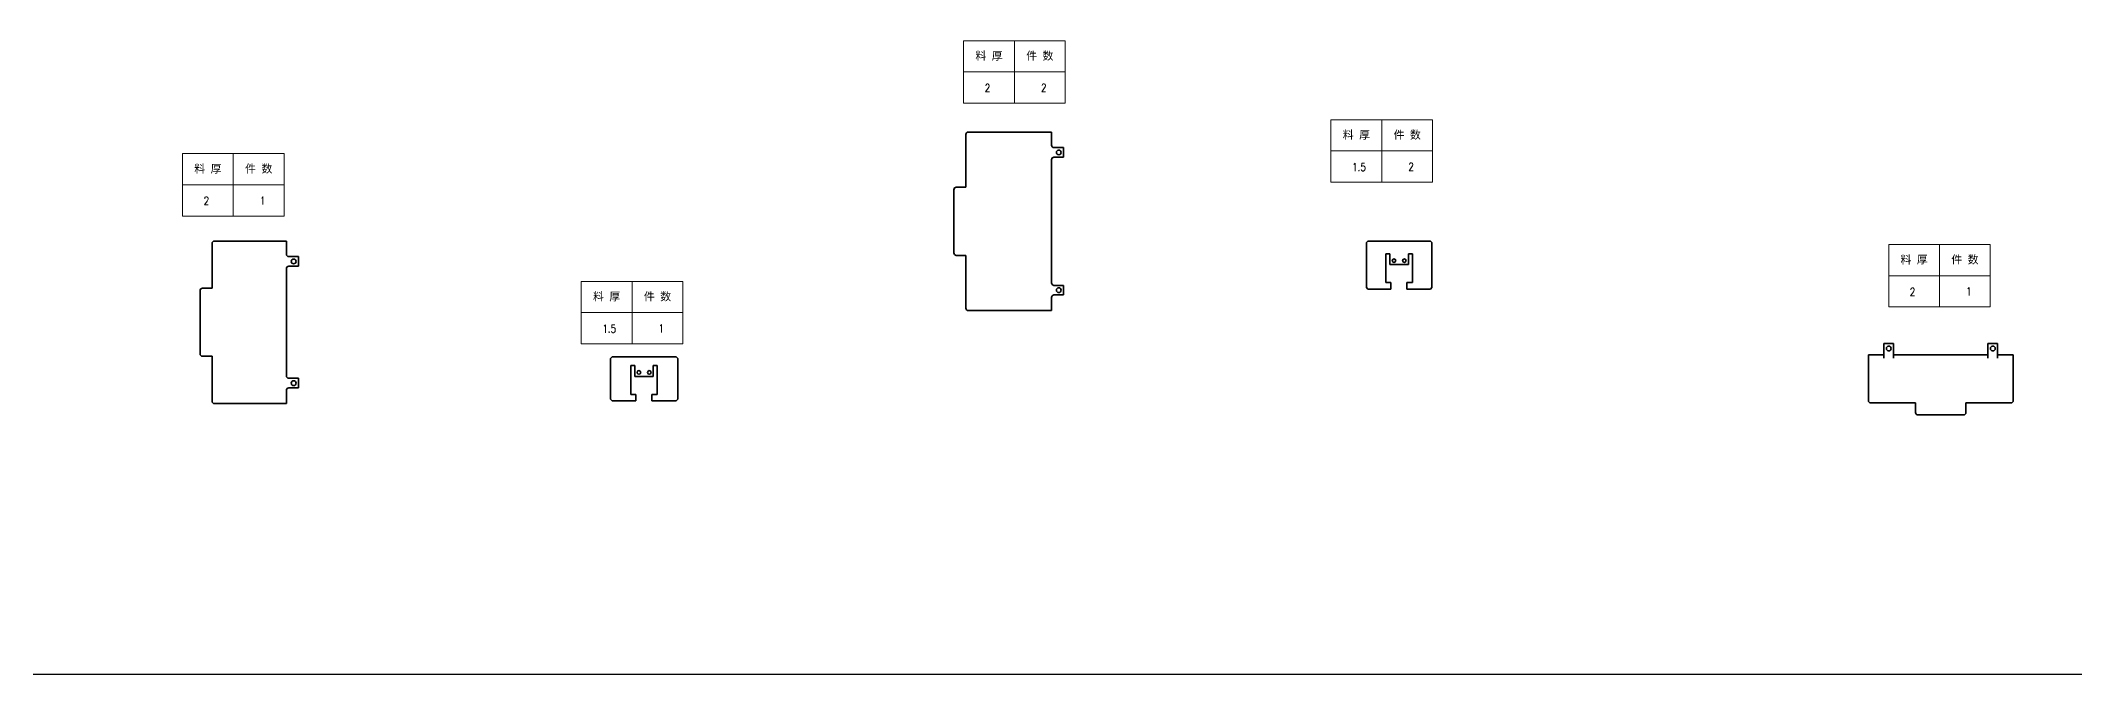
# Model space of a CAD drawing. Header units: millimetres. Extents: x 1201 to 11615, y -7347 to 2307.
# Drawn here: x 6448 to 8989, y 1516 to 2307 of the extents above; entities that cross this region are included whole.
import ezdxf
from ezdxf.enums import TextEntityAlignment as Align

# ---------------------------------------------------------------- set-up
doc = ezdxf.new("R2010")
doc.units = ezdxf.units.MM
doc.linetypes.add('AM_ISO02W050x2', pattern=[3.75, 3, -0.75])
for name, color, linetype, lineweight in [('DIM', 3, 'Continuous', 20), ('DRAWING', 7, 'Continuous', 35), ('HIDDEN', 1, 'AM_ISO02W050x2', 18)]:
    doc.layers.add(name, color=color, linetype=linetype, lineweight=lineweight)
doc.styles.add('DIM', font='romans.shx', dxfattribs={"width": 0.8, "bigfont": 'bigfont.shx'})
doc.styles.get("Standard").update_dxf_attribs({"font": 'arial.ttf'})

# ---------------------------------------------------------------- blocks, each defined once
blk = doc.blocks.new('*T31')
at = {"color": 0, "linetype": 'ByBlock', "lineweight": -2, "transparency": 16777216}
for p, q in [((0, 0), (127, 0)), ((0, 0), (0, -78)), ((63.5, 0), (63.5, -78)), ((127, 0), (127, -78)), ((0, -39), (127, -39)), ((0, -78), (127, -78))]:
    blk.add_line(p, q, dxfattribs=at)
at = {"color": 0, "transparency": 16777216, "char_height": 10, "width": 60.5, "attachment_point": 5}
for s, insert in [('{\\fSimSun|b0|i0|c134|p2;料 厚}', (31.75, -19.5)), ('{\\fSimSun|b0|i0|c134|p2;件 数}', (95.25, -19.5))]:
    blk.add_mtext(s, dxfattribs=dict(at, insert=insert))
blk = doc.blocks.new('拆图参数')
blk.add_blockref('*T31', (-63.5, 78))
at = {"style": 'DIM', "width": 0.8}
blk.add_attdef('6', text='', height=10, dxfattribs=at).set_placement((-37.1, 18.9), align=Align.MIDDLE_LEFT)
blk.add_attdef('1', text='', height=10, dxfattribs=at).set_placement((36.6, 19.3), align=Align.MIDDLE_CENTER)

msp = doc.modelspace()

# ---------------------------------------------------------------- linework, layer by layer
msp.add_line((1201.1, 1515.7), (11530.7, 1515.7))
at = {"layer": 'DRAWING', "lineweight": 35}
for p, q in [((7604.3, 2189.9), (7604.3, 2126.9)), ((7607.3, 2192.9), (7711.3, 2192.9)), ((7711.3, 2158.4), (7711.3, 2126.9)), ((7589.3, 2041.9), (7589.3, 2120.9)), ((7711.3, 2038.9), (7711.3, 2123.9)), ((6662.2, 2053.8), (6662.2, 2000.8)), ((6755.2, 2056.8), (6665.2, 2056.8)), ((7604.3, 1972.9), (7604.3, 2035.9)), ((7711.3, 2004.4), (7711.3, 2035.9)), ((8104.7, 2054.8), (8104.7, 1998.8)), ((8184.7, 2056.8), (8106.7, 2056.8)), ((8129.2, 2004.8), (8129.2, 2040.8)), ((8162.2, 2040.8), (8162.2, 2004.8)), ((8186.7, 1998.8), (8186.7, 2054.8)), ((6755.2, 2022.3), (6755.2, 2000.8)), ((8157.2, 2027.3), (8134.2, 2027.3)), ((6647.2, 1915.8), (6647.2, 1994.8)), ((6755.2, 1912.8), (6755.2, 1997.8)), ((8106.7, 1996.8), (8135.2, 1996.8)), ((8155.2, 1996.8), (8184.7, 1996.8)), ((7607.3, 1969.9), (7711.3, 1969.9)), ((6662.2, 1856.8), (6662.2, 1909.8)), ((6755.2, 1888.3), (6755.2, 1909.8)), ((7160.1, 1910.2), (7160.1, 1859.2)), ((7242.1, 1912.2), (7162.1, 1912.2)), ((7244.1, 1859.2), (7244.1, 1910.2)), ((8732, 1914.6), (8732, 1857.6)), ((8751.5, 1928.6), (8763.5, 1928.6)), ((8788, 1914.6), (8763.5, 1914.6)), ((8854, 1914.6), (8791, 1914.6)), ((8857, 1914.6), (8881.5, 1914.6)), ((8893.5, 1928.6), (8881.5, 1928.6)), ((8913, 1914.6), (8913, 1857.6)), ((7185.6, 1865.2), (7185.6, 1901.2)), ((7190.6, 1887.7), (7213.6, 1887.7)), ((7218.6, 1901.2), (7218.6, 1865.2)), ((7162.1, 1857.2), (7191.6, 1857.2)), ((7211.6, 1857.2), (7242.1, 1857.2)), ((6665.2, 1853.8), (6755.2, 1853.8)), ((8735, 1854.6), (8788, 1854.6)), ((8794, 1839.6), (8851, 1839.6)), ((8910, 1854.6), (8857, 1854.6))]:
    msp.add_line(p, q, dxfattribs=at)
at = {"layer": 'DRAWING', "lineweight": 35, "ltscale": 0.4125}
for p, q in [((7711.3, 2192.9), (7711.3, 2176.4)), ((6755.2, 2056.8), (6755.2, 2040.3)), ((7711.3, 1969.9), (7711.3, 1986.4)), ((6755.2, 1853.8), (6755.2, 1870.3))]:
    msp.add_line(p, q, dxfattribs=at)
at = {"layer": 'DRAWING', "lineweight": 35, "ltscale": 0.3}
for p, q in [((7714.3, 2173.4), (7726.3, 2173.4)), ((7714.3, 2161.4), (7726.3, 2161.4)), ((7726.3, 2161.4), (7726.3, 2173.4)), ((6758.2, 2037.3), (6770.2, 2037.3)), ((6770.2, 2025.3), (6770.2, 2037.3)), ((6758.2, 2025.3), (6770.2, 2025.3)), ((7714.3, 2001.4), (7726.3, 2001.4)), ((7714.3, 1989.4), (7726.3, 1989.4)), ((7726.3, 2001.4), (7726.3, 1989.4)), ((6758.2, 1885.3), (6770.2, 1885.3)), ((6770.2, 1885.3), (6770.2, 1873.3)), ((6758.2, 1873.3), (6770.2, 1873.3))]:
    msp.add_line(p, q, dxfattribs=at)
at = {"layer": 'DRAWING', "lineweight": 35, "ltscale": 0.075}
for p, q in [((7592.3, 2123.9), (7604.3, 2123.9)), ((7604.3, 2123.9), (7604.3, 2126.9)), ((7604.3, 2123.9), (7604.3, 2126.9)), ((7711.3, 2126.9), (7711.3, 2123.9)), ((7711.3, 2126.9), (7711.3, 2123.9)), ((7604.3, 2038.9), (7592.3, 2038.9)), ((7604.3, 2035.9), (7604.3, 2038.9)), ((7604.3, 2038.9), (7604.3, 2035.9)), ((7711.3, 2038.9), (7711.3, 2035.9)), ((7711.3, 2035.9), (7711.3, 2038.9)), ((6662.2, 1997.8), (6650.2, 1997.8)), ((6662.2, 2000.8), (6662.2, 1997.8)), ((6662.2, 2000.8), (6662.2, 1997.8)), ((6755.2, 2000.8), (6755.2, 1997.8)), ((6755.2, 2000.8), (6755.2, 1997.8)), ((6662.2, 1912.8), (6650.2, 1912.8)), ((6662.2, 1912.8), (6662.2, 1909.8)), ((6662.2, 1909.8), (6662.2, 1912.8)), ((6755.2, 1912.8), (6755.2, 1909.8)), ((6755.2, 1909.8), (6755.2, 1912.8)), ((8791, 1914.6), (8788, 1914.6)), ((8854, 1914.6), (8857, 1914.6)), ((8791, 1854.6), (8788, 1854.6)), ((8854, 1854.6), (8857, 1854.6))]:
    msp.add_line(p, q, dxfattribs=at)
at = {"layer": 'DRAWING', "lineweight": 35, "ltscale": 0.225}
for p, q in [((7601.3, 2123.9), (7592.3, 2123.9)), ((7601.3, 2038.9), (7592.3, 2038.9)), ((6659.2, 1997.8), (6650.2, 1997.8)), ((6659.2, 1912.8), (6650.2, 1912.8)), ((8791, 1851.6), (8791, 1842.6)), ((8854, 1851.6), (8854, 1842.6))]:
    msp.add_line(p, q, dxfattribs=at)
at = {"layer": 'DRAWING', "lineweight": 35, "ltscale": 0.070711}
for p, q in [((8106.7, 2056.8), (8104.7, 2054.8)), ((8186.7, 2054.8), (8184.7, 2056.8)), ((8104.7, 1998.8), (8106.7, 1996.8)), ((8184.7, 1996.8), (8186.7, 1998.8)), ((7162.1, 1912.2), (7160.1, 1910.2)), ((7244.1, 1910.2), (7242.1, 1912.2)), ((7160.1, 1859.2), (7162.1, 1857.2)), ((7242.1, 1857.2), (7244.1, 1859.2))]:
    msp.add_line(p, q, dxfattribs=at)
at = {"layer": 'DRAWING', "lineweight": 35, "ltscale": 0.125}
for p, q in [((8129.2, 2040.8), (8134.2, 2040.8)), ((8157.2, 2040.8), (8162.2, 2040.8)), ((7185.6, 1901.2), (7190.6, 1901.2)), ((7213.6, 1901.2), (7218.6, 1901.2))]:
    msp.add_line(p, q, dxfattribs=at)
at = {"layer": 'DRAWING', "lineweight": 35, "ltscale": 0.0375}
for p, q in [((8134.2, 2040.8), (8134.2, 2039.3)), ((8134.2, 2037.3), (8134.2, 2035.8)), ((8157.2, 2039.3), (8157.2, 2040.8)), ((8157.2, 2037.3), (8157.2, 2035.8)), ((7190.6, 1901.2), (7190.6, 1899.7)), ((7190.6, 1897.7), (7190.6, 1896.2)), ((7213.6, 1899.7), (7213.6, 1901.2)), ((7213.6, 1897.7), (7213.6, 1896.2))]:
    msp.add_line(p, q, dxfattribs=at)
at = {"layer": 'DRAWING', "lineweight": 35, "ltscale": 0.05}
for p, q in [((8134.2, 2039.3), (8134.2, 2037.3)), ((8157.2, 2037.3), (8157.2, 2039.3)), ((8751.5, 1928.6), (8751.5, 1912.6)), ((8763.5, 1912.6), (8763.5, 1928.6)), ((8788, 1914.6), (8790, 1914.6)), ((8855, 1914.6), (8857, 1914.6)), ((8881.5, 1912.6), (8881.5, 1928.6)), ((8893.5, 1928.6), (8893.5, 1912.6)), ((7190.6, 1899.7), (7190.6, 1897.7)), ((7213.6, 1897.7), (7213.6, 1899.7)), ((8790, 1854.6), (8788, 1854.6)), ((8857, 1854.6), (8855, 1854.6))]:
    msp.add_line(p, q, dxfattribs=at)
at = {"layer": 'DRAWING', "lineweight": 35, "ltscale": 0.0625}
for p, q in [((8134.2, 2034.8), (8134.2, 2037.3)), ((8157.2, 2037.3), (8157.2, 2034.8)), ((7190.6, 1897.7), (7190.6, 1895.2)), ((7213.6, 1895.2), (7213.6, 1897.7))]:
    msp.add_line(p, q, dxfattribs=at)
at = {"layer": 'DRAWING', "lineweight": 35, "ltscale": 0.1875}
for p, q in [((8134.2, 2034.8), (8134.2, 2027.3)), ((8157.2, 2027.3), (8157.2, 2034.8)), ((7190.6, 1887.7), (7190.6, 1895.2)), ((7213.6, 1895.2), (7213.6, 1887.7))]:
    msp.add_line(p, q, dxfattribs=at)
at = {"layer": 'DRAWING', "lineweight": 35, "ltscale": 0.15}
for p, q in [((8135.2, 2004.8), (8129.2, 2004.8)), ((7191.6, 1865.2), (7185.6, 1865.2))]:
    msp.add_line(p, q, dxfattribs=at)
at = {"layer": 'DRAWING', "lineweight": 35, "ltscale": 0.2}
for p, q in [((8135.2, 1996.8), (8135.2, 2004.8)), ((8155.2, 2004.8), (8155.2, 1996.8)), ((7191.6, 1857.2), (7191.6, 1865.2)), ((7211.6, 1865.2), (7211.6, 1857.2))]:
    msp.add_line(p, q, dxfattribs=at)
at = {"layer": 'DRAWING', "lineweight": 35, "ltscale": 0.175}
for p, q in [((8162.2, 2004.8), (8155.2, 2004.8)), ((7218.6, 1865.2), (7211.6, 1865.2))]:
    msp.add_line(p, q, dxfattribs=at)
at = {"layer": 'DRAWING', "lineweight": 35, "ltscale": 0.4875}
for p, q in [((8751.5, 1914.6), (8732, 1914.6)), ((8893.5, 1914.6), (8913, 1914.6))]:
    msp.add_line(p, q, dxfattribs=at)
at = {"layer": 'DRAWING', "lineweight": 35, "ltscale": 0.375}
for p, q in [((8751.5, 1910.6), (8751.5, 1928.6)), ((8763.5, 1910.6), (8763.5, 1928.6)), ((8881.5, 1910.6), (8881.5, 1928.6)), ((8893.5, 1910.6), (8893.5, 1928.6))]:
    msp.add_line(p, q, dxfattribs=at)
at = {"layer": 'DRAWING', "lineweight": 35, "ltscale": 0.025}
for p, q in [((8790, 1914.6), (8791, 1914.6)), ((8854, 1914.6), (8855, 1914.6)), ((8790, 1854.6), (8791, 1854.6)), ((8791, 1851.6), (8791, 1854.6)), ((8854, 1851.6), (8854, 1854.6)), ((8855, 1854.6), (8854, 1854.6))]:
    msp.add_line(p, q, dxfattribs=at)
at = {"layer": 'DRAWING', "lineweight": 35}
for centre, radius in [((7720.3, 2167.4), 3), ((6764.2, 2031.3), 3), ((8139.2, 2032.3), 2.25), ((8152.2, 2032.3), 2.25), ((7720.3, 1995.4), 3), ((8757.5, 1922.6), 3), ((8887.5, 1922.6), 3), ((6764.2, 1879.3), 3), ((7195.6, 1892.7), 2.25), ((7208.6, 1892.7), 2.25)]:
    msp.add_circle(centre, radius, dxfattribs=at)
for centre, start, end in [((7607.3, 2189.9), 90, 180), ((7714.3, 2176.4), 180, 270), ((7714.3, 2158.4), 90, 180), ((7592.3, 2120.9), 90, 180), ((6665.2, 2053.8), 90, 180), ((6758.2, 2040.3), 180, 270), ((7592.3, 2041.9), 180, 270), ((6758.2, 2022.3), 90, 180), ((6650.2, 1994.8), 90, 180), ((7714.3, 2004.4), 180, 270), ((7714.3, 1986.4), 90, 180), ((7607.3, 1972.9), 180, 270), ((6650.2, 1915.8), 180, 270), ((6758.2, 1888.3), 180, 270), ((6665.2, 1856.8), 180, 270), ((6758.2, 1870.3), 90, 180), ((8735, 1857.6), 180, 270), ((8910, 1857.6), 270, 0), ((8794, 1842.6), 180, 270), ((8851, 1842.6), 270, 0)]:
    msp.add_arc(centre, 3, start, end, dxfattribs=at)
at = {"layer": 'HIDDEN'}
for centre, start, end in [((7720.3, 2167.4), 15.8451, 28.6495), ((6764.2, 2031.3), 15.8451, 28.6495), ((7720.3, 1995.4), 331.3505, 344.1549), ((6764.2, 1879.3), 331.3505, 344.1549)]:
    msp.add_arc(centre, 3, start, end, dxfattribs=at)

# ---------------------------------------------------------------- block references
at = {"layer": 'DIM', "ltscale": 2}
for p, values in [((7664.9, 2229), {'1': '2', '6': '2'}), ((8124, 2130.3), {'1': '2', '6': '1.5'}), ((6688.8, 2088), {'1': '1', '6': '2'}), ((8820.9, 1974.5), {'1': '1', '6': '2'}), ((7187.1, 1928.4), {'1': '1', '6': '1.5'})]:
    msp.add_blockref('拆图参数', p, dxfattribs=at).add_auto_attribs(values)

doc.saveas('drawing.dxf')
